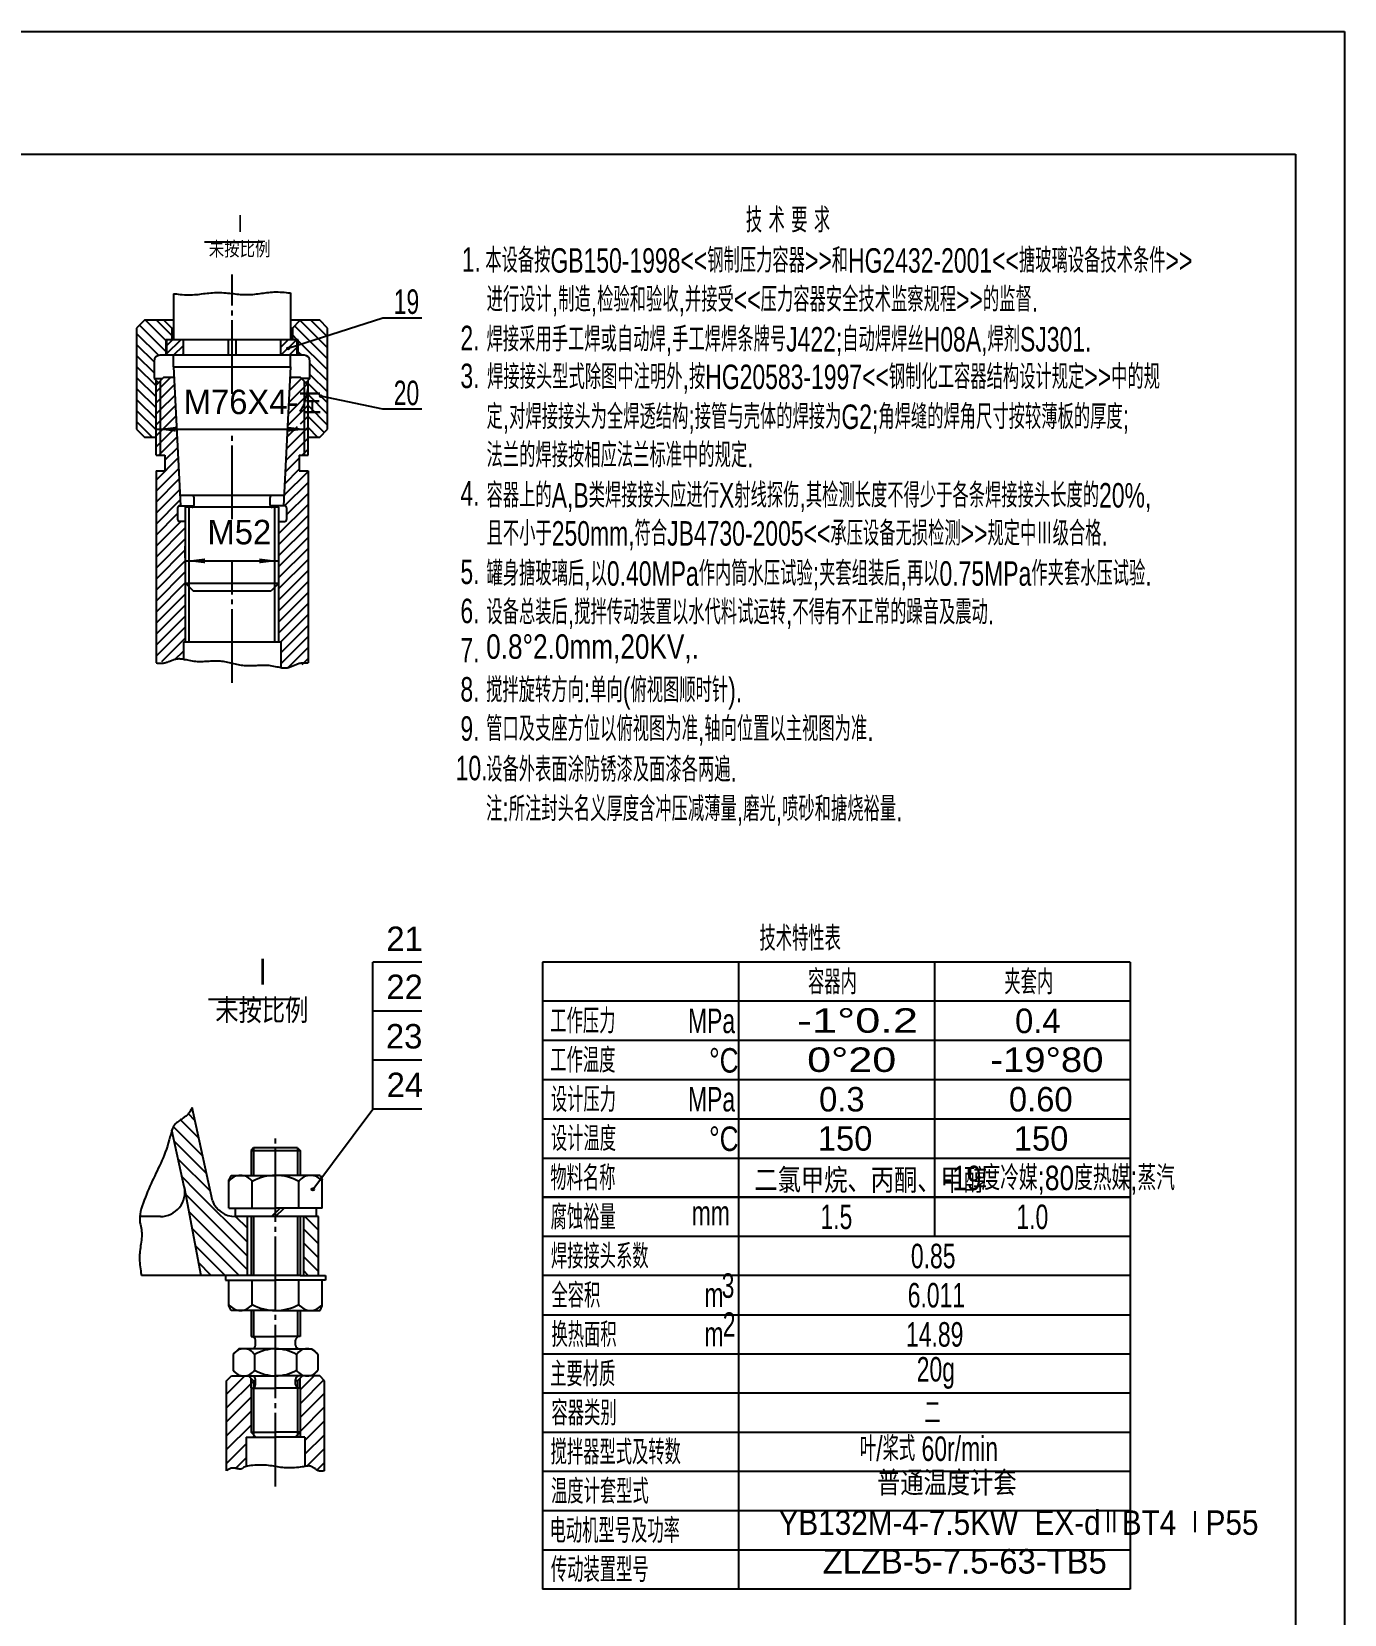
# Model space of a CAD drawing. Extents: x -917 to 561, y -220 to 621.
# Drawn here: x 293.3 to 561.2, y 297.8 to 620.8 of the extents above; entities that cross this region are included whole.
import ezdxf

# ---------------------------------------------------------------- set-up
doc = ezdxf.new("R2010")
doc.units = 0
doc.linetypes.add('DASHDOT', pattern=[18, 15, -1, 1, -1])
doc.layers.get('0').update_dxf_attribs({"linetype": 'CONTINUOUS'})
for name, color, linetype in [('1', 7, 'CONTINUOUS'), ('2', 94, 'DASHDOT'), ('70', 8, 'CONTINUOUS')]:
    doc.layers.add(name, color=color, linetype=linetype)
doc.styles.get("Standard").update_dxf_attribs({"font": 'isocp.shx', "width": 0.707, "bigfont": 'hztxt.shx'})
doc.styles.add('STYLE1', font='cadt_en.shx', dxfattribs={"width": 0.799282, "bigfont": 'cadt_hz.shx'})
doc.styles.add('STYLE16', font='cadt_en.shx', dxfattribs={"width": 1.380195, "bigfont": 'cadt_hz.shx'})
doc.styles.add('STYLE35', font='cadt_en.shx', dxfattribs={"width": 1.168867, "bigfont": 'cadt_hz.shx'})
doc.styles.add('STYLE36', font='cadt_en.shx', dxfattribs={"width": 1.315585, "bigfont": 'cadt_hz.shx'})
doc.dimstyles.get("Standard").update_dxf_attribs({"dimtxt": 3.5, "dimasz": 4, "dimexe": 2, "dimexo": 0, "dimgap": 1, "dimtad": 1, "dimtoh": 1, "dimdec": 4, "dimzin": 0, "dimtxsty": 'STANDARD', "dimcen": 0, "dimazin": 3, "dimtfac": 1, "dimtdec": 4, "dimtmove": 0, "dimatfit": 3, "dimtolj": 1, "dimtzin": 0})

# ---------------------------------------------------------------- blocks, each defined once
blk = doc.blocks.new('*U115')
at = {"style": 'STYLE1'}
for s, p in [('普通温度计套', (465.85, 322.01)), ('ZLZB-5-7.5-63-TB5', (454.78, 306.08))]:
    blk.add_text(s, height=5, dxfattribs=at).set_placement(p)
at = {"style": 'STYLE1', "width": 0.907235}
blk.add_text('YB132M-4-7.5KW  EX-dⅡBT4 ⅠP55', height=5, dxfattribs=at).set_placement((445.75, 313.99))
blk = doc.blocks.new('*U172')
for p, q in [((314.74, 559.25), (319.25, 554.74)), ((315.33, 560.92), (320.71, 555.54)), ((316.57, 561.93), (320.71, 557.79)), ((318.81, 561.93), (321.9, 558.84, 1)), ((314.74, 557), (318.32, 553.42)), ((314.74, 554.75), (318.32, 551.18)), ((314.74, 552.5), (318.72, 548.53)), ((314.74, 550.26), (318.72, 546.28)), ((314.74, 548.01), (318.72, 544.03)), ((314.74, 545.76), (318.72, 541.78)), ((314.74, 543.51), (318.72, 539.53)), ((314.74, 541.26), (317.93, 538.08))]:
    blk.add_line(p, q)
blk = doc.blocks.new('*U173')
for p, q in [((347.52, 557.95), (346.55, 558.93)), ((353.7, 554.02), (346.97, 560.76)), ((348.09, 561.88), (353.7, 556.27)), ((350.3, 561.93), (353.7, 558.52, 1)), ((353.7, 551.78), (347.74, 557.74)), ((347.74, 555.49), (348.46, 554.77)), ((350.12, 553.1), (353.7, 549.53)), ((350.12, 550.86), (353.7, 547.28)), ((349.73, 549), (353.7, 545.03)), ((349.73, 546.76), (353.7, 542.78)), ((349.73, 544.51), (353.7, 540.53)), ((349.73, 542.26), (353.01, 538.98)), ((349.73, 540.01), (351.66, 538.08))]:
    blk.add_line(p, q)
blk = doc.blocks.new('*U174')
for p, q in [((320.91, 556.79), (322.07, 557.95, 1)), ((320.91, 555.11), (323.75, 557.95)), ((322.26, 554.77), (324.28, 556.8)), ((323.95, 554.77), (324.28, 555.11))]:
    blk.add_line(p, q)
blk = doc.blocks.new('*U175')
for p, q in [((344.16, 556.44), (345.68, 557.95, 1)), ((344.18, 554.77), (347.36, 557.95)), ((345.87, 554.77), (347.54, 556.44))]:
    blk.add_line(p, q)
blk = doc.blocks.new('*U176')
for p, q in [((318.72, 547.3), (319.51, 548.09, 1)), ((318.72, 545.05), (319.51, 545.84)), ((318.72, 542.8), (319.51, 543.6)), ((318.72, 540.55), (319.51, 541.35)), ((318.72, 540.55), (318.72, 540.55)), ((318.72, 538.3), (319.51, 539.1)), ((318.72, 536.05), (319.51, 536.85)), ((319.29, 534.37), (319.51, 534.6))]:
    blk.add_line(p, q)
blk = doc.blocks.new('*U177')
for p, q in [((319.51, 548.09), (321.7, 550.27, 1)), ((319.51, 545.84), (322.48, 548.81)), ((319.51, 543.6), (322.58, 546.66)), ((319.51, 541.35), (322.69, 544.52)), ((319.51, 539.1), (322.8, 542.38)), ((319.51, 536.85), (322.9, 540.24)), ((319.51, 534.6), (323.01, 538.1)), ((318.72, 529.31), (323.23, 533.81)), ((320.51, 533.35), (323.12, 535.96)), ((318.72, 527.06), (323.33, 531.67)), ((318.72, 524.81), (323.44, 529.53)), ((318.72, 522.56), (323.55, 527.39)), ((318.72, 520.31), (323.65, 525.25)), ((318.72, 518.07), (323.09, 522.44)), ((318.72, 515.82), (323.76, 520.86)), ((318.72, 513.57), (324.68, 519.53)), ((318.72, 511.32), (324.68, 517.28)), ((318.72, 509.07), (324.68, 515.03)), ((318.72, 506.82), (324.68, 512.78)), ((318.72, 504.57), (324.68, 510.54)), ((318.72, 502.32), (324.68, 508.29)), ((318.72, 500.08), (324.68, 506.04)), ((318.72, 497.83), (324.68, 503.79)), ((318.72, 495.58), (324.68, 501.54)), ((318.72, 493.33), (324.68, 499.29)), ((319.89, 492.25), (324.68, 497.04)), ((322.56, 492.67), (324.28, 494.4))]:
    blk.add_line(p, q)
blk = doc.blocks.new('*U178')
for p, q in [((345.9, 547.5), (348.41, 550)), ((346.02, 549.87), (346.43, 550.27, 1)), ((345.67, 542.76), (349.73, 546.82)), ((345.79, 545.13), (349.53, 548.88)), ((345.55, 540.4), (349.73, 544.57)), ((345.31, 535.66), (349.73, 540.08)), ((345.43, 538.03), (347.6, 540.2)), ((348.21, 540.81), (349.73, 542.33)), ((345.19, 533.3), (349.73, 537.83)), ((345.08, 530.93), (347.94, 533.79)), ((348.52, 534.37), (349.73, 535.58)), ((344.84, 526.2), (349.73, 531.08)), ((344.96, 528.56), (347.94, 531.54)), ((344.93, 524.04), (349.73, 528.83)), ((343.76, 518.37), (349.73, 524.34)), ((345.35, 522.21), (349.73, 526.58)), ((343.76, 516.12), (349.73, 522.09)), ((343.76, 520.62), (344, 520.86)), ((343.76, 513.88), (349.73, 519.84)), ((343.76, 511.63), (349.73, 517.59)), ((343.76, 509.38), (349.73, 515.34)), ((343.76, 507.13), (349.73, 513.09)), ((343.76, 504.88), (349.73, 510.84)), ((343.76, 502.63), (349.73, 508.59)), ((343.76, 500.38), (349.73, 506.35)), ((343.76, 498.13), (349.73, 504.1)), ((344.09, 496.21), (349.73, 501.85)), ((344.16, 494.03), (349.73, 499.6)), ((344.16, 491.79), (349.73, 497.35)), ((345.78, 491.16), (349.73, 495.1)), ((348.55, 491.68), (349.73, 492.85))]:
    blk.add_line(p, q)
blk = doc.blocks.new('*U179')
for p, q in [((322.3, 567.34), (322.57, 567.31, 1)), ((322.57, 567.31), (322.89, 567.28)), ((322.89, 567.28), (323.25, 567.24)), ((323.25, 567.24), (323.64, 567.2)), ((323.64, 567.2), (324.05, 567.17)), ((324.05, 567.17), (324.48, 567.14)), ((324.48, 567.14), (324.91, 567.12)), ((324.91, 567.12), (325.33, 567.11)), ((325.33, 567.11), (325.74, 567.11)), ((325.74, 567.11), (326.14, 567.12)), ((326.14, 567.12), (326.52, 567.15)), ((326.52, 567.15), (326.9, 567.18)), ((326.9, 567.18), (327.27, 567.21)), ((327.27, 567.21), (327.63, 567.26)), ((327.63, 567.26), (328, 567.3)), ((328, 567.3), (328.36, 567.35)), ((328.36, 567.35), (328.74, 567.39)), ((328.74, 567.39), (329.11, 567.44)), ((329.11, 567.44), (329.49, 567.48)), ((329.49, 567.48), (329.87, 567.52)), ((329.87, 567.52), (330.25, 567.55)), ((330.25, 567.55), (330.63, 567.57)), ((330.63, 567.57), (331.01, 567.58)), ((331.01, 567.58), (331.4, 567.59)), ((331.4, 567.59), (331.78, 567.58)), ((331.78, 567.58), (332.16, 567.57)), ((332.16, 567.57), (332.55, 567.54)), ((332.55, 567.54), (332.93, 567.51)), ((332.93, 567.51), (333.31, 567.48)), ((333.31, 567.48), (333.68, 567.44)), ((333.68, 567.44), (334.06, 567.4)), ((334.06, 567.4), (334.43, 567.35)), ((334.43, 567.35), (334.8, 567.31)), ((334.8, 567.31), (335.17, 567.27)), ((335.17, 567.27), (335.54, 567.24)), ((335.54, 567.24), (335.9, 567.2)), ((335.9, 567.2), (336.27, 567.18)), ((336.27, 567.18), (336.63, 567.16)), ((336.63, 567.16), (337, 567.15)), ((337, 567.15), (337.36, 567.15)), ((337.36, 567.15), (337.73, 567.16)), ((337.73, 567.16), (338.1, 567.18)), ((338.1, 567.18), (338.47, 567.2)), ((338.47, 567.2), (338.84, 567.24)), ((338.84, 567.24), (339.2, 567.28)), ((339.2, 567.28), (339.57, 567.32)), ((339.57, 567.32), (339.93, 567.37)), ((339.93, 567.37), (340.29, 567.42)), ((340.29, 567.42), (340.64, 567.47)), ((340.64, 567.47), (341, 567.52)), ((341, 567.52), (341.35, 567.56)), ((341.35, 567.56), (341.71, 567.61)), ((341.71, 567.61), (342.07, 567.64)), ((342.07, 567.64), (342.44, 567.67)), ((342.44, 567.67), (342.82, 567.69)), ((342.82, 567.69), (343.22, 567.69)), ((343.22, 567.69), (343.62, 567.69)), ((343.62, 567.69), (344.04, 567.67)), ((344.04, 567.67), (344.45, 567.65)), ((344.45, 567.65), (344.85, 567.62)), ((344.85, 567.62), (345.23, 567.58)), ((345.23, 567.58), (345.58, 567.55)), ((345.58, 567.55), (345.89, 567.52)), ((345.89, 567.52), (346.15, 567.49))]:
    blk.add_line(p, q)
blk = doc.blocks.new('*U180')
for p, q in [((318.72, 491.97), (318.85, 491.96, 1)), ((318.85, 491.96), (319, 491.94)), ((319, 491.94), (319.17, 491.93)), ((319.17, 491.93), (319.36, 491.91)), ((319.36, 491.91), (319.55, 491.91)), ((319.55, 491.91), (319.75, 491.91)), ((319.75, 491.91), (319.95, 491.91)), ((319.95, 491.91), (320.14, 491.93)), ((320.14, 491.93), (320.33, 491.96)), ((320.33, 491.96), (320.51, 492)), ((320.51, 492), (320.68, 492.05)), ((320.68, 492.05), (320.85, 492.1)), ((320.85, 492.1), (321.01, 492.16)), ((321.01, 492.16), (321.17, 492.23)), ((321.17, 492.23), (321.34, 492.29)), ((321.34, 492.29), (321.5, 492.36)), ((321.5, 492.36), (321.67, 492.43)), ((321.67, 492.43), (321.84, 492.49)), ((321.84, 492.49), (322.02, 492.56)), ((322.02, 492.56), (322.19, 492.61)), ((322.19, 492.61), (322.36, 492.67)), ((322.36, 492.67), (322.53, 492.72)), ((322.53, 492.72), (322.7, 492.76)), ((322.7, 492.76), (322.86, 492.79)), ((322.86, 492.79), (323.02, 492.82)), ((323.02, 492.82), (323.17, 492.84)), ((323.17, 492.84), (323.33, 492.85)), ((323.33, 492.85), (323.49, 492.85)), ((323.49, 492.85), (323.66, 492.84)), ((323.66, 492.84), (323.85, 492.82)), ((323.85, 492.82), (324.05, 492.79)), ((324.05, 492.79), (324.28, 492.75)), ((324.28, 492.75), (324.54, 492.7)), ((324.54, 492.7), (324.82, 492.65)), ((324.82, 492.65), (325.12, 492.58)), ((325.12, 492.58), (325.43, 492.52)), ((325.43, 492.52), (325.76, 492.46)), ((325.76, 492.46), (326.09, 492.4)), ((326.09, 492.4), (326.42, 492.35)), ((326.42, 492.35), (326.75, 492.31)), ((326.75, 492.31), (327.07, 492.28)), ((327.07, 492.28), (327.39, 492.27)), ((327.39, 492.27), (327.71, 492.27)), ((327.71, 492.27), (328.02, 492.27)), ((328.02, 492.27), (328.33, 492.28)), ((328.33, 492.28), (328.64, 492.3)), ((328.64, 492.3), (328.95, 492.32)), ((328.95, 492.32), (329.25, 492.34)), ((329.25, 492.34), (329.56, 492.36)), ((329.56, 492.36), (329.88, 492.38)), ((329.88, 492.38), (330.19, 492.39)), ((330.19, 492.39), (330.5, 492.4)), ((330.5, 492.4), (330.82, 492.41)), ((330.82, 492.41), (331.13, 492.4)), ((331.13, 492.4), (331.45, 492.39)), ((331.45, 492.39), (331.76, 492.37)), ((331.76, 492.37), (332.07, 492.34)), ((332.07, 492.34), (332.38, 492.3)), ((332.38, 492.3), (332.69, 492.25)), ((332.69, 492.25), (333, 492.2)), ((333, 492.2), (333.3, 492.13)), ((333.3, 492.13), (333.61, 492.07)), ((333.61, 492.07), (333.92, 492)), ((333.92, 492), (334.22, 491.93)), ((334.22, 491.93), (334.53, 491.86)), ((334.53, 491.86), (334.84, 491.79)), ((334.84, 491.79), (335.14, 491.72)), ((335.14, 491.72), (335.45, 491.66)), ((335.45, 491.66), (335.76, 491.6)), ((335.76, 491.6), (336.07, 491.54)), ((336.07, 491.54), (336.37, 491.5)), ((336.37, 491.5), (336.69, 491.47)), ((336.69, 491.47), (337, 491.44)), ((337, 491.44), (337.31, 491.43)), ((337.31, 491.43), (337.63, 491.42)), ((337.63, 491.42), (337.94, 491.43)), ((337.94, 491.43), (338.25, 491.43)), ((338.25, 491.43), (338.57, 491.45)), ((338.57, 491.45), (338.88, 491.46)), ((338.88, 491.46), (339.19, 491.48)), ((339.19, 491.48), (339.5, 491.5)), ((339.5, 491.5), (339.81, 491.52)), ((339.81, 491.52), (340.12, 491.53)), ((340.12, 491.53), (340.43, 491.54)), ((340.43, 491.54), (340.74, 491.54)), ((340.74, 491.54), (341.05, 491.54)), ((341.05, 491.54), (341.37, 491.52)), ((341.37, 491.52), (341.7, 491.49)), ((341.7, 491.49), (342.03, 491.45)), ((342.03, 491.45), (342.36, 491.4)), ((342.36, 491.4), (342.69, 491.33)), ((342.69, 491.33), (343.01, 491.27)), ((343.01, 491.27), (343.33, 491.2)), ((343.33, 491.2), (343.62, 491.14)), ((343.62, 491.14), (343.9, 491.08)), ((343.9, 491.08), (344.16, 491.03)), ((345.59, 491.03), (345.75, 491.07)), ((345.75, 491.07), (345.92, 491.12)), ((345.92, 491.12), (346.09, 491.17)), ((346.09, 491.17), (346.26, 491.23)), ((346.26, 491.23), (346.43, 491.29)), ((346.43, 491.29), (346.6, 491.36)), ((346.6, 491.36), (346.78, 491.43)), ((346.78, 491.43), (346.94, 491.5)), ((346.94, 491.5), (347.11, 491.57)), ((347.11, 491.57), (347.27, 491.64)), ((347.27, 491.64), (347.43, 491.71)), ((347.43, 491.71), (347.6, 491.78)), ((347.6, 491.78), (347.76, 491.84)), ((347.76, 491.84), (347.93, 491.89)), ((347.93, 491.89), (348.11, 491.94)), ((348.11, 491.94), (348.3, 491.97)), ((348.3, 491.97), (348.49, 491.99)), ((348.49, 491.99), (348.69, 492.01)), ((348.69, 492.01), (348.89, 492.01)), ((348.89, 492.01), (349.09, 492.01)), ((349.09, 492.01), (349.27, 492)), ((349.27, 492), (349.44, 491.99)), ((349.44, 491.99), (349.6, 491.98)), ((349.6, 491.98), (349.73, 491.97)), ((344.16, 491.03), (344.39, 490.99)), ((344.39, 490.99), (344.6, 490.97)), ((344.6, 490.97), (344.79, 490.95)), ((344.79, 490.95), (344.96, 490.95)), ((344.96, 490.95), (345.12, 490.96)), ((345.12, 490.96), (345.28, 490.97)), ((345.28, 490.97), (345.44, 491)), ((345.44, 491), (345.59, 491.03))]:
    blk.add_line(p, q)
blk = doc.blocks.new('*D181')
for p, q in [((324.68, 513.39), (324.68, 515.8)), ((343.76, 513.39), (343.76, 515.8)), ((324.68, 512.8), (343.76, 512.8))]:
    blk.add_line(p, q)
for points in [[(324.68, 512.8), (328.68, 513.3), (328.68, 512.3)], [(343.76, 512.8), (339.76, 512.3), (339.76, 513.3)]]:
    blk.add_solid(points)
at = {"style": 'STYLE1'}
blk.add_text('M52', height=5, dxfattribs=at).set_placement((329.2, 516.18))
blk = doc.blocks.new('*D182')
for p, q in [((318.72, 539.59), (318.72, 542.17)), ((318.72, 539.67), (349.73, 539.67)), ((349.73, 539.59), (349.73, 542.17))]:
    blk.add_line(p, q)
for points in [[(318.72, 539.67), (322.72, 540.17), (322.72, 539.17)], [(349.73, 539.67), (345.73, 539.17), (345.73, 540.17)]]:
    blk.add_solid(points)
at = {"style": 'STYLE1'}
blk.add_text('M76X4-左', height=5, dxfattribs=at).set_placement((324.35, 542.76))
blk = doc.blocks.new('*U189')
at = {"layer": '1'}
for p, q in [((337.35, 370.9), (324.76, 383.49)), ((337.35, 373.73), (326.99, 384.09)), ((337.35, 368.07), (325.41, 380.01)), ((337.35, 376.56), (334.95, 378.96)), ((351.85, 376.2), (349.09, 378.96)), ((335.64, 366.96), (326.06, 376.53)), ((351.85, 373.37), (348.85, 376.37)), ((332.81, 366.96), (326.71, 373.06)), ((351.85, 370.54), (348.85, 373.54)), ((329.98, 366.96), (327.36, 369.58, 1)), ((351.85, 367.72), (348.85, 370.72)), ((349.78, 366.96), (348.85, 367.89))]:
    blk.add_line(p, q, dxfattribs=at)
blk = doc.blocks.new('*U190')
at = {"layer": '1'}
for p, q in [((336.82, 346.43), (333.1, 342.71)), ((338.6, 345.39), (333.1, 339.89)), ((333.1, 337.06), (338.1, 342.06)), ((333.1, 334.23), (338.1, 339.23)), ((333.1, 331.4), (338.1, 336.4)), ((338.48, 333.96), (338.79, 334.26)), ((333.1, 328.57), (337.1, 332.57)), ((334.91, 327.55), (337.1, 329.74, 1))]:
    blk.add_line(p, q, dxfattribs=at)
blk = doc.blocks.new('*U191')
at = {"layer": '1'}
for p, q in [((350.98, 346.46), (348.1, 343.57)), ((352.96, 345.6), (348.1, 340.74)), ((353.1, 342.92), (348.1, 337.92)), ((353.1, 340.09), (348.1, 335.09)), ((349.1, 333.26), (353.1, 337.26)), ((349.1, 330.43), (353.1, 334.43)), ((349.5, 328.01), (353.1, 331.6)), ((353.1, 328.77), (351.53, 327.21, 1))]:
    blk.add_line(p, q, dxfattribs=at)
blk = doc.blocks.new('*U192')
at = {"layer": '1'}
for p, q in [((327.43, 394.96), (323.76, 398.64)), ((326.65, 398.57), (325.3, 399.92)), ((328.22, 391.35), (322.43, 397.14)), ((329, 387.73), (322.47, 394.27)), ((329.79, 384.12), (323.25, 390.66)), ((326.99, 384.09), (324.04, 387.04, 1))]:
    blk.add_line(p, q, dxfattribs=at)
blk = doc.blocks.new('*U193')
for p, q in [((333.18, 327.14), (333.1, 327.08)), ((333.28, 327.21), (333.18, 327.14)), ((333.39, 327.28), (333.28, 327.21)), ((333.51, 327.35), (333.39, 327.28)), ((333.63, 327.42), (333.51, 327.35)), ((333.77, 327.49), (333.63, 327.42)), ((333.9, 327.55), (333.77, 327.49)), ((334.04, 327.59), (333.9, 327.55)), ((334.17, 327.62), (334.04, 327.59)), ((334.3, 327.63), (334.17, 327.62)), ((334.43, 327.63), (334.3, 327.63)), ((334.56, 327.62), (334.43, 327.63)), ((334.69, 327.6), (334.56, 327.62)), ((334.82, 327.57), (334.69, 327.6)), ((334.96, 327.54), (334.82, 327.57)), ((335.1, 327.51), (334.96, 327.54)), ((335.25, 327.48), (335.1, 327.51)), ((335.39, 327.45), (335.25, 327.48)), ((335.54, 327.43), (335.39, 327.45)), ((335.68, 327.41), (335.54, 327.43)), ((335.82, 327.4), (335.68, 327.41)), ((335.95, 327.4), (335.82, 327.4)), ((336.06, 327.41), (335.95, 327.4)), ((336.16, 327.43), (336.06, 327.41)), ((336.25, 327.47), (336.16, 327.43)), ((336.32, 327.52), (336.25, 327.47)), ((336.39, 327.58), (336.32, 327.52)), ((336.48, 327.65), (336.39, 327.58)), ((336.58, 327.72), (336.48, 327.65)), ((336.71, 327.79), (336.58, 327.72)), ((336.88, 327.87), (336.71, 327.79)), ((337.1, 327.94), (336.88, 327.87)), ((337.37, 328), (337.1, 327.94)), ((337.69, 328.06), (337.37, 328)), ((338.04, 328.12), (337.69, 328.06)), ((338.43, 328.16), (338.04, 328.12)), ((338.84, 328.19), (338.43, 328.16)), ((339.26, 328.22), (338.84, 328.19)), ((339.68, 328.23), (339.26, 328.22)), ((340.1, 328.24), (339.68, 328.23)), ((340.51, 328.23), (340.1, 328.24)), ((340.9, 328.21), (340.51, 328.23)), ((341.28, 328.18), (340.9, 328.21)), ((341.66, 328.14), (341.28, 328.18)), ((342.02, 328.1), (341.66, 328.14)), ((342.38, 328.05), (342.02, 328.1)), ((342.74, 327.99), (342.38, 328.05)), ((343.1, 327.94), (342.74, 327.99)), ((343.46, 327.88), (343.1, 327.94)), ((343.82, 327.83), (343.46, 327.88)), ((344.18, 327.77), (343.82, 327.83)), ((344.55, 327.73), (344.18, 327.77)), ((344.92, 327.69), (344.55, 327.73)), ((345.3, 327.66), (344.92, 327.69)), ((345.7, 327.64), (345.3, 327.66)), ((346.1, 327.64), (345.7, 327.64)), ((346.51, 327.65), (346.1, 327.64)), ((346.93, 327.67), (346.51, 327.65)), ((347.35, 327.71), (346.93, 327.67)), ((347.75, 327.75), (347.35, 327.71)), ((348.14, 327.8), (347.75, 327.75)), ((348.5, 327.84), (348.14, 327.8)), ((348.82, 327.89), (348.5, 327.84)), ((349.1, 327.94), (348.82, 327.89)), ((349.33, 327.98), (349.1, 327.94)), ((349.52, 328.01), (349.33, 327.98)), ((349.67, 328.03), (349.52, 328.01)), ((349.79, 328.05), (349.67, 328.03)), ((349.9, 328.06), (349.79, 328.05)), ((349.99, 328.05), (349.9, 328.06)), ((350.07, 328.04), (349.99, 328.05)), ((350.16, 328.02), (350.07, 328.04)), ((350.26, 327.98), (350.16, 328.02)), ((350.37, 327.93), (350.26, 327.98)), ((350.49, 327.88), (350.37, 327.93)), ((350.61, 327.81), (350.49, 327.88)), ((350.73, 327.74), (350.61, 327.81)), ((350.86, 327.67), (350.73, 327.74)), ((350.98, 327.59), (350.86, 327.67)), ((351.1, 327.51), (350.98, 327.59)), ((351.22, 327.43), (351.1, 327.51)), ((351.33, 327.35), (351.22, 327.43)), ((351.44, 327.27), (351.33, 327.35)), ((351.55, 327.2), (351.44, 327.27)), ((351.66, 327.13), (351.55, 327.2)), ((351.78, 327.08), (351.66, 327.13)), ((351.91, 327.03), (351.78, 327.08)), ((352.04, 327), (351.91, 327.03)), ((352.18, 326.98), (352.04, 327)), ((352.32, 326.98), (352.18, 326.98)), ((352.47, 326.99), (352.32, 326.98)), ((352.62, 327), (352.47, 326.99)), ((352.76, 327.02), (352.62, 327)), ((352.89, 327.04), (352.76, 327.02)), ((353, 327.06), (352.89, 327.04)), ((353.1, 327.08), (353, 327.06, 1))]:
    blk.add_line(p, q)
blk = doc.blocks.new('*U194')
for p, q in [((325.85, 400.78), (325.75, 400.6)), ((325.94, 400.95), (325.85, 400.78)), ((326.01, 401.11), (325.94, 400.95)), ((326.07, 401.24), (326.01, 401.11, 1)), ((322.27, 397.42), (322.17, 397.21)), ((322.36, 397.57), (322.27, 397.42)), ((322.45, 397.69), (322.36, 397.57)), ((322.55, 397.79), (322.45, 397.69)), ((322.65, 397.88), (322.55, 397.79)), ((322.76, 397.97), (322.65, 397.88)), ((322.89, 398.07), (322.76, 397.97)), ((323.03, 398.18), (322.89, 398.07)), ((323.18, 398.3), (323.03, 398.18)), ((323.34, 398.42), (323.18, 398.3)), ((323.5, 398.55), (323.34, 398.42)), ((323.67, 398.68), (323.5, 398.55)), ((323.84, 398.8), (323.67, 398.68)), ((324.02, 398.92), (323.84, 398.8)), ((324.19, 399.04), (324.02, 398.92)), ((324.35, 399.15), (324.19, 399.04)), ((324.52, 399.25), (324.35, 399.15)), ((324.68, 399.36), (324.52, 399.25)), ((324.83, 399.47), (324.68, 399.36)), ((324.98, 399.6), (324.83, 399.47)), ((325.13, 399.73), (324.98, 399.6)), ((325.27, 399.88), (325.13, 399.73)), ((325.4, 400.05), (325.27, 399.88)), ((325.53, 400.23), (325.4, 400.05)), ((325.64, 400.41), (325.53, 400.23)), ((325.75, 400.6), (325.64, 400.41)), ((321.38, 394.59), (321.2, 393.97)), ((321.54, 395.17), (321.38, 394.59)), ((321.69, 395.71), (321.54, 395.17)), ((321.83, 396.2), (321.69, 395.71)), ((321.96, 396.61), (321.83, 396.2)), ((322.07, 396.95), (321.96, 396.61)), ((322.17, 397.21), (322.07, 396.95)), ((320.15, 390.94), (319.91, 390.39)), ((320.38, 391.51), (320.15, 390.94)), ((320.6, 392.1), (320.38, 391.51)), ((320.81, 392.71), (320.6, 392.1)), ((321.01, 393.34), (320.81, 392.71)), ((321.2, 393.97), (321.01, 393.34)), ((318.67, 387.79), (318.43, 387.28)), ((318.92, 388.3), (318.67, 387.79)), ((319.17, 388.81), (318.92, 388.3)), ((319.42, 389.33), (319.17, 388.81)), ((319.67, 389.85), (319.42, 389.33)), ((319.91, 390.39), (319.67, 389.85)), ((317.22, 384.62), (316.99, 384.06)), ((317.46, 385.17), (317.22, 384.62)), ((317.7, 385.71), (317.46, 385.17)), ((317.94, 386.24), (317.7, 385.71)), ((318.18, 386.76), (317.94, 386.24)), ((318.43, 387.28), (318.18, 386.76)), ((316.07, 381.71), (315.88, 381.12)), ((316.29, 382.3), (316.07, 381.71)), ((316.52, 382.9), (316.29, 382.3)), ((316.75, 383.49), (316.52, 382.9)), ((316.99, 384.06), (316.75, 383.49)), ((315.39, 378.97), (315.37, 378.52)), ((315.37, 378.52), (315.39, 378.11)), ((315.45, 379.46), (315.39, 378.97)), ((315.39, 378.11), (315.43, 377.72)), ((315.56, 379.99), (315.45, 379.46)), ((315.7, 380.54), (315.56, 379.99)), ((315.88, 381.12), (315.7, 380.54)), ((315.43, 377.72), (315.5, 377.35)), ((315.5, 377.35), (315.57, 377)), ((315.57, 377), (315.65, 376.66)), ((315.65, 376.66), (315.72, 376.32)), ((315.72, 376.32), (315.77, 375.98)), ((315.79, 374.87), (315.76, 374.49)), ((315.77, 375.98), (315.8, 375.62)), ((315.81, 375.25), (315.79, 374.87)), ((315.8, 375.62), (315.81, 375.25)), ((315.41, 371.86), (315.38, 371.49)), ((315.46, 372.23), (315.41, 371.86)), ((315.51, 372.59), (315.46, 372.23)), ((315.56, 372.96), (315.51, 372.59)), ((315.62, 373.34), (315.56, 372.96)), ((315.67, 373.72), (315.62, 373.34)), ((315.72, 374.11), (315.67, 373.72)), ((315.76, 374.49), (315.72, 374.11)), ((315.34, 370.74), (315.33, 370.35)), ((315.33, 370.35), (315.35, 369.95)), ((315.35, 371.12), (315.34, 370.74)), ((315.38, 371.49), (315.35, 371.12)), ((315.35, 369.95), (315.37, 369.53)), ((315.37, 369.53), (315.41, 369.11)), ((315.41, 369.11), (315.46, 368.69)), ((315.46, 368.69), (315.52, 368.28)), ((315.52, 368.28), (315.57, 367.89)), ((315.57, 367.89), (315.63, 367.54)), ((315.63, 367.54), (315.68, 367.22)), ((315.68, 367.22), (315.73, 366.96))]:
    blk.add_line(p, q)

msp = doc.modelspace()

# ---------------------------------------------------------------- linework, layer by layer
for p, q in [((-32.77011, 620.83141), (561.22989, 620.83141)), ((561.22989, 620.83141), (561.22989, -220.16859)), ((-22.77011, 595.83141), (551.22989, 595.83141)), ((551.22989, 595.83141), (551.22989, -210.16859)), ((364.97619, 562.36468), (345.63637, 556.12655)), ((372.92654, 562.36468), (364.97619, 562.36468)), ((320.90609, 554.77222), (320.90609, 557.95236)), ((322.2974, 552.38712), (322.2974, 554.77222)), ((346.14845, 552.38712), (346.14845, 554.77222)), ((347.3264, 554.77222), (347.53976, 554.98557)), ((350.12362, 550.00201), (350.12362, 553.57967, 6.28319)), ((318.32223, 550.00201), (319.17961, 549.14462)), ((319.51478, 549.47979), (319.51478, 534.37413)), ((322.2974, 552.38712), (346.14845, 552.38712)), ((346.04292, 550.27483), (348.13603, 550.27483)), ((349.7261, 548.68476), (348.13603, 550.27483)), ((350.12362, 550.00201), (348.40885, 550.00201)), ((348.93107, 549.47979), (348.93107, 534.37413)), ((350.12362, 550.00201), (349.26624, 549.14462, 6.28319)), ((364.97619, 543.73804), (352.32221, 546.44361)), ((372.92654, 543.73804), (364.97619, 543.73804)), ((347.93728, 534.37413), (349.7261, 534.37413)), ((348.85312, 534.37413), (348.93107, 534.45208)), ((325.47754, 496.21245), (325.47754, 523.76586)), ((342.96831, 496.21245), (342.96831, 523.76586)), ((362.94003, 400.86087), (362.94003, 430.86087)), ((517.55124, 430.91097), (397.55124, 430.91097, 1)), ((397.55124, 430.91097), (397.55124, 302.91097, 1)), ((437.55124, 430.91097), (437.55124, 302.91097)), ((477.55124, 430.91097), (477.55124, 374.91097)), ((517.55124, 430.91097), (517.55124, 302.91097)), ((517.55124, 422.91097), (397.55124, 422.91097)), ((517.55124, 414.91097), (397.55124, 414.91097)), ((397.55124, 406.91097), (517.55124, 406.91097, 1)), ((350.72746, 384.48516), (362.94003, 400.86087)), ((397.55124, 398.91097), (517.55124, 398.91097, 1)), ((338.59969, 392.95716), (338.59969, 387.37283)), ((347.59969, 392.95716), (347.59969, 387.37283)), ((397.55124, 390.91097), (517.55124, 390.91097)), ((517.55124, 382.91097), (397.55124, 382.91097, 1)), ((397.55124, 382.91097), (517.55124, 382.91097)), ((338.59969, 378.95616), (338.59969, 366.95616)), ((347.59969, 378.95616), (347.59969, 366.95616, 6.28319)), ((517.55124, 374.91097), (397.55124, 374.91097, 1)), ((517.55124, 366.91097), (397.55124, 366.91097)), ((338.59969, 359.78949), (338.59969, 354.45616)), ((347.59969, 359.78949), (347.59969, 354.45616)), ((397.55124, 358.91097), (517.55124, 358.91097, 1)), ((397.55124, 350.91097), (517.55124, 350.91097, 1)), ((338.09969, 343.97131), (338.09969, 345.95616)), ((348.09969, 343.97131), (348.09969, 345.95616)), ((338.59969, 343.95616), (338.59969, 334.45616)), ((347.59969, 343.95616), (347.59969, 334.45616)), ((517.55124, 342.91097), (397.55124, 342.91097)), ((348.09969, 334.95616), (348.09969, 333.95616)), ((517.55124, 334.91097), (397.55124, 334.91097)), ((517.55124, 326.91097), (397.55124, 326.91097)), ((517.55124, 318.91097), (397.55124, 318.91097)), ((397.55124, 310.91097), (517.55124, 310.91097, 1)), ((517.55124, 302.91097), (397.55124, 302.91097, 1))]:
    msp.add_line(p, q)
for centre, radius in [((345.63637, 556.12655), 0.19876), ((352.32221, 546.44361), 0.19876), ((350.70001, 384.5069), 0.25)]:
    msp.add_circle(centre, radius)
msp.add_arc((348.93107, 553.57967), 1.19255, 0, 90)
at = {"layer": '1'}
for p, q in [((372.94003, 430.86087), (362.94003, 430.86087)), ((329.43656, 423.32647), (347.41114, 423.32647, 1)), ((372.94003, 420.86087), (362.94003, 420.86087)), ((372.94003, 410.86087), (362.94003, 410.86087)), ((330.20371, 382.20158), (326.07223, 401.23566)), ((372.94003, 400.86087), (362.94003, 400.86087)), ((324.47309, 385.03122), (321.95903, 396.61367, 6.28319)), ((338.59969, 392.95716), (338.09969, 392.45716, 6.28319)), ((338.09969, 392.45716), (348.09969, 392.45716)), ((338.09969, 392.45716), (338.09969, 387.37283)), ((347.59969, 392.95716), (338.59969, 392.95716)), ((347.59969, 392.95716), (348.09969, 392.45716)), ((348.09969, 392.45716), (348.09969, 387.37283)), ((324.47309, 385.03122), (327.84937, 366.95616)), ((334.01063, 387.37283), (333.57313, 386.43533)), ((333.57313, 380.70616), (333.57313, 386.43533)), ((334.01063, 387.37283), (343.09969, 387.37283, 6.28319)), ((338.33641, 380.70616), (338.33641, 386.12283)), ((352.18875, 387.37283), (343.09969, 387.37283)), ((347.86297, 380.70616), (347.86297, 386.12283)), ((352.18875, 387.37283), (352.62625, 386.43533, 6.28319)), ((352.62625, 380.70616), (352.62625, 386.43533)), ((319.58687, 378.97063), (315.38816, 378.97063, 6.28319)), ((333.57313, 380.70616), (343.09969, 380.70616)), ((334.82313, 380.70616), (334.82313, 378.95616)), ((334.82313, 378.95655), (334.82313, 378.95616, 6.28319)), ((351.84969, 378.95616), (334.88575, 378.95616, 6.28319)), ((337.34969, 366.95616), (337.34969, 378.95616)), ((338.09969, 378.95616), (338.09969, 366.95616)), ((344.04634, 380.70616), (342.29634, 378.95616, 6.28319)), ((343.09969, 378.95616), (344.84969, 380.70616)), ((352.62625, 380.70616), (343.09969, 380.70616)), ((348.09969, 378.95616), (348.09969, 366.95616)), ((348.84969, 366.95616), (348.84969, 378.95616)), ((351.37625, 380.70616), (351.37625, 378.95616)), ((351.84969, 366.95616), (351.84969, 378.95616)), ((348.09969, 366.95616), (315.73058, 366.95616)), ((332.91291, 366.95616), (332.91291, 365.95616)), ((332.91291, 365.95616), (343.09969, 365.95616)), ((333.57313, 360.72699), (333.57313, 365.95616)), ((338.33641, 361.03949), (338.33641, 365.95616, 6.28319)), ((353.28646, 365.95616), (343.09969, 365.95616)), ((347.86297, 361.03949), (347.86297, 365.95616)), ((348.09969, 366.95616), (353.28646, 366.95616, 6.28319)), ((352.62625, 360.72699), (352.62625, 365.95616)), ((353.28646, 366.95616), (353.28646, 365.95616)), ((334.01063, 359.78949), (333.57313, 360.72699)), ((343.09969, 359.78949), (334.01063, 359.78949)), ((338.09969, 359.78949), (338.09969, 354.45616)), ((343.09969, 359.78949), (352.18875, 359.78949)), ((348.09969, 359.78949), (348.09969, 354.45616)), ((352.18875, 359.78949), (352.62625, 360.72699)), ((338.09969, 354.45616), (343.09969, 354.45616)), ((338.99969, 352.70616), (338.99969, 353.70616, 6.28319)), ((348.09969, 354.45616), (343.09969, 354.45616)), ((347.19969, 352.70616), (347.19969, 353.70616, 6.28319)), ((335.60857, 351.95616), (334.44969, 350.79728, 6.28319)), ((334.44969, 350.79728), (334.44969, 347.61504)), ((343.09969, 351.95616), (335.60857, 351.95616)), ((338.81774, 350.76939), (338.81774, 347.61504, 6.28319)), ((343.09969, 351.95616), (350.59081, 351.95616)), ((347.38164, 350.76939), (347.38164, 347.61504, 6.28319)), ((350.59081, 351.95616), (351.74969, 350.79728)), ((351.74969, 350.79728), (351.74969, 347.61504)), ((333.09969, 345.45616), (334.09969, 346.45616)), ((334.09969, 346.45616), (343.09969, 346.45616, 6.28319)), ((335.60857, 346.45616), (334.44969, 347.61504, 6.28319)), ((337.59969, 346.45616), (338.59969, 345.45616)), ((338.99969, 344.70616), (338.99969, 345.70616)), ((352.09969, 346.45616), (343.09969, 346.45616)), ((347.19969, 344.70616), (347.19969, 345.70616)), ((348.59969, 346.45616), (347.59969, 345.45616, 6.28319)), ((350.59081, 346.45616), (351.74969, 347.61504, 6.28319)), ((353.09969, 345.45616), (352.09969, 346.45616)), ((333.09969, 327.08108), (333.09969, 345.45616)), ((338.09969, 343.95616), (343.09969, 343.95616, 6.28319)), ((338.09969, 343.95616), (338.09969, 334.95616)), ((338.59969, 345.45616), (338.59969, 344.04284)), ((338.59969, 345.45616), (338.99969, 345.45616)), ((348.09969, 343.95616), (343.09969, 343.95616, 6.28319)), ((347.59969, 345.45616), (347.19969, 345.45616)), ((347.59969, 345.45616), (347.59969, 344.04284)), ((348.09969, 343.95616), (348.09969, 334.95616)), ((353.09969, 327.08108), (353.09969, 345.45616)), ((337.09969, 333.95616), (343.09969, 333.95616)), ((337.09969, 333.95616), (337.09969, 327.93732)), ((338.09969, 334.95616), (343.09969, 334.95616)), ((339.09969, 333.95616), (338.09969, 334.95616)), ((348.09969, 334.95616), (343.09969, 334.95616)), ((349.09969, 333.95616), (343.09969, 333.95616)), ((347.09969, 333.95616), (348.09969, 334.95616)), ((347.59969, 334.45616), (347.59969, 333.95616)), ((349.09969, 333.95616), (349.09969, 327.93732))]:
    msp.add_line(p, q, dxfattribs=at)
for centre, radius, start, end in [((319.58687, 383.97063), 5, 270, 372.2465004), ((335.95477, 384.47895), 2.89388, 34.6146661, 145.3853339), ((343.09969, 377.6723), 9.70053, 90, 119.4084861), ((343.09969, 377.6723), 9.70053, 60.5915139, 90), ((350.24461, 384.47895), 2.89388, 34.6146661, 145.3853339), ((334.88575, 383.95616), 5, 200.5433621, 270), ((335.95477, 362.68338), 2.89388, 214.6146661, 325.3853339), ((343.09969, 369.49003), 9.70053, 240.5915139, 270), ((343.09969, 369.49003), 9.70053, 270, 299.4084861), ((350.24461, 362.68338), 2.89388, 214.6146661, 325.3853339), ((338.24969, 353.70616), 0.75, 0, 90), ((338.24969, 352.70616), 0.75, 270, 360), ((347.94969, 353.70616), 0.75, 90, 180), ((347.94969, 352.70616), 0.75, 180, 270), ((336.62488, 349.39991), 2.58536, 31.9854669, 147.2828171), ((343.09969, 343.63799), 8.31817, 90, 120.9821503), ((343.09969, 343.63799), 8.31817, 59.0178497, 90), ((349.5745, 349.39991), 2.58536, 32.7171829, 148.0145331), ((336.63371, 349.02604), 2.60017, 212.8646982, 327.1353018), ((338.24969, 345.70616), 0.75, 0, 90), ((343.09969, 354.94631), 8.49015, 239.7121954, 270), ((343.09969, 354.94631), 8.49015, 270, 300.2878046), ((347.94969, 345.70616), 0.75, 90, 180), ((349.56567, 349.02604), 2.60017, 212.8646982, 327.1353018), ((338.24969, 344.70616), 0.75, 270, 360), ((347.94969, 344.70616), 0.75, 180, 270)]:
    msp.add_arc(centre, radius, start, end, dxfattribs=at)
at = {"layer": '2'}
for p, q in [((334.22292, 546.91107), (334.22292, 571.28672, 1)), ((334.22292, 521.33894), (334.22292, 538.95784)), ((334.22292, 487.94073), (334.22292, 512.79666)), ((343.09969, 323.8742), (343.09969, 395.78871))]:
    msp.add_line(p, q, dxfattribs=at)
at = {"layer": '70'}
for p, q in [((328.57244, 577.95793), (340.48112, 577.95793, 1)), ((322.2974, 567.34276), (322.2974, 557.95236, 6.28319)), ((346.14845, 567.48745), (346.14845, 557.95236)), ((316.33464, 561.92753), (314.74457, 560.33746)), ((314.74457, 560.33746), (314.74457, 539.66656)), ((322.2974, 561.92753), (316.33464, 561.92753)), ((321.89988, 560.33746), (320.30981, 561.92753)), ((321.89988, 560.33746), (321.89988, 557.95236)), ((321.89988, 560.33746), (322.2974, 560.33746)), ((352.11121, 561.92753), (346.14845, 561.92753)), ((346.14845, 560.33746), (346.54596, 560.33746)), ((346.54596, 560.33746), (348.13603, 561.92753)), ((346.54596, 560.33746), (346.54596, 557.95236)), ((353.70128, 560.33746), (352.11121, 561.92753)), ((353.70128, 539.66656), (353.70128, 560.33746)), ((320.70733, 557.95236), (320.70733, 554.77222)), ((347.73852, 557.95236), (320.70733, 557.95236)), ((324.28499, 554.77222), (324.28499, 557.95236)), ((333.42789, 557.95236), (333.42789, 554.77222)), ((335.01796, 557.95236), (335.01796, 554.77222)), ((344.16086, 554.77222), (344.16086, 557.95236)), ((347.53976, 554.77222), (347.53976, 557.95236)), ((347.73852, 554.77222), (347.73852, 557.95236)), ((318.32223, 553.57967), (318.32223, 550.00201)), ((348.93107, 554.77222), (319.51478, 554.77222)), ((318.32223, 550.00201), (320.037, 550.00201)), ((320.30981, 550.27483), (318.71974, 548.68476)), ((318.71974, 534.37413), (318.71974, 549.60449)), ((320.30981, 550.27483), (322.40293, 550.27483)), ((322.2974, 552.38712), (323.71363, 524.03868)), ((346.14845, 552.38712), (344.73222, 524.03868)), ((349.7261, 534.37413), (349.7261, 549.60449)), ((314.74457, 539.66656), (316.33464, 538.07649)), ((352.11121, 538.07649), (353.70128, 539.66656)), ((316.33464, 538.07649), (318.71974, 538.07649)), ((349.7261, 538.07649), (352.11121, 538.07649)), ((318.71974, 534.37413), (320.50857, 534.37413)), ((320.50857, 534.37413), (320.50857, 531.19399)), ((347.93728, 534.37413), (347.93728, 531.19399)), ((318.71974, 531.19399), (320.50857, 531.19399)), ((318.71974, 531.19399), (318.71974, 491.97043)), ((347.93728, 531.19399), (349.7261, 531.19399)), ((349.7261, 531.19399), (349.7261, 491.97043)), ((323.09244, 523.64116), (323.09244, 521.25605, 6.28319)), ((323.48995, 524.03868), (326.47133, 524.03868, 6.28319)), ((344.83774, 526.15096), (323.6081, 526.15096, 6.28319)), ((343.76334, 523.76586), (324.68251, 523.76586)), ((324.68251, 496.21245), (324.68251, 523.76586)), ((326.47133, 524.16338), (326.47133, 525.75345)), ((341.97451, 524.16338), (341.97451, 525.75345)), ((344.95589, 524.03868), (341.97451, 524.03868)), ((343.76334, 496.21245), (343.76334, 523.76586)), ((345.35341, 523.64116), (345.35341, 521.25605)), ((324.68251, 520.85854), (323.48995, 520.85854, 6.28319)), ((343.76334, 520.85854), (344.95589, 520.85854, 6.28319)), ((324.68251, 508.26268), (343.76334, 508.26268)), ((324.68251, 508.26268), (326.27258, 506.67261)), ((343.76334, 508.26268), (342.17327, 506.67261)), ((326.27258, 506.67261), (342.17327, 506.67261, 6.28319)), ((324.28499, 496.21245), (324.28499, 492.75455)), ((344.16086, 496.21245), (324.28499, 496.21245)), ((344.16086, 496.21245), (344.16086, 491.0305))]:
    msp.add_line(p, q, dxfattribs=at)
for centre, radius, start, end in [((319.51478, 553.57967), 1.19255, 90, 180), ((323.48995, 523.64116), 0.39752, 90, 180), ((326.07382, 525.75345), 0.39752, 0, 90), ((326.07382, 524.16338), 0.39752, 270, 360), ((342.37203, 525.75345), 0.39752, 90, 180), ((342.37203, 524.16338), 0.39752, 180, 270), ((344.95589, 523.64116), 0.39752, 0, 90), ((323.48995, 521.25605), 0.39752, 180, 270), ((344.95589, 521.25605), 0.39752, 270, 360)]:
    msp.add_arc(centre, radius, start, end, dxfattribs=at)

# ---------------------------------------------------------------- block references
for name in ['*U179', '*U172', '*U173', '*U174', '*U175', '*U177', '*U178', '*U176', '*U180', '*U194', '*U192', '*U189', '*U190', '*U191', '*U193', '*U115']:
    msp.add_blockref(name, (0, 0))

# ---------------------------------------------------------------- texts
at = {"style": 'STYLE1'}
for s, width, p in [('技 术 要 求', 0.7, (439.07481, 579.8438)), ('1.', 0.7, (381.09847, 571.80443)), ('本设备按GB150-1998<<钢制压力容器>>和HG2432-2001<<搪玻璃设备技术条件>>', 0.7, (385.89395, 571.62993)), ('进行设计,制造,检验和验收,并接受<<压力容器安全技术监察规程>>的监督.', 0.7, (386.17995, 563.65193)), ('19', 0.7, (367.2148, 563.21535)), ('2.', 0.7, (380.82503, 555.80443)), ('焊接采用手工焊或自动焊,手工焊焊条牌号J422;自动焊焊丝H08A,焊剂SJ301.', 0.7, (386.15695, 555.53793)), ('3.', 0.7, (380.82503, 548.07467)), ('焊接接头型式除图中注明外,按HG20583-1997<<钢制化工容器结构设计规定>>中的规', 0.7, (386.26795, 547.86717)), ('20', 0.7, (367.2148, 544.58871)), ('定,对焊接接头为全焊透结构;接管与壳体的焊接为G2;角焊缝的焊角尺寸按较薄板的厚度;', 0.7, (386.15495, 539.72417)), ('法兰的焊接按相应法兰标准中的规定.', 0.7, (386.15495, 531.88617)), ('4.', 0.7, (380.82503, 524.07467)), ('容器上的A,B类焊接接头应进行X射线探伤,其检测长度不得少于各条焊接接头长度的20%,', 0.7, (386.15495, 523.68717)), ('且不小于250mm,符合JB4730-2005<<承压设备无损检测>>规定中Ⅲ级合格.', 0.7, (386.16295, 515.91717)), ('5.', 0.7, (380.82503, 508.07467)), ('罐身搪玻璃后,以0.40MPa作内筒水压试验;夹套组装后,再以0.75MPa作夹套水压试验.', 0.7, (386.14695, 507.72917)), ('6.', 0.7, (380.82503, 500.08632)), ('设备总装后,搅拌传动装置以水代料试运转,不得有不正常的躁音及震动.', 0.7, (386.12395, 499.83782)), ('7.', 0.7, (380.82503, 492.08632)), ('8.', 0.7, (380.82503, 484.08632)), ('搅拌旋转方向:单向(俯视图顺时针).', 0.7, (386.07095, 483.93482)), ('管口及支座方位以俯视图为准,轴向位置以主视图为准.', 0.7, (386.08195, 476.02282)), ('9.', 0.7, (380.82503, 476.08632)), ('10.', 0.7, (379.85195, 468.01585)), ('设备外表面涂防锈漆及面漆各两遍.', 0.7, (386.08195, 467.71782)), ('注:所注封头名义厚度含冲压减薄量,磨光,喷砂和搪烧裕量.', 0.7, (386.0551, 459.67027)), ('技术特性表', 0.7, (441.85308, 433.2271)), ('容器内', 0.7, (451.76569, 424.34113)), ('夹套内', 0.7, (491.83894, 424.3216)), ('工作压力', 0.7, (399.17038, 416.34113)), ('MPa', 0.7, (427.27658, 416.40847)), ('工作温度', 0.7, (399.17038, 408.34113)), ('设计压力', 0.7, (399.28757, 400.3216)), ('MPa', 0.7, (427.27658, 400.40847)), ('设计温度', 0.7, (399.28757, 392.34113)), ('物料名称', 0.7, (399.17038, 384.34113)), ('-19度冷媒;80度热媒;蒸汽', 0.803261, (479.40695, 384.34113)), ('腐蚀裕量', 0.7, (399.22898, 376.3216)), ('1.5', 0.7, (454.30258, 376.40847)), ('1.0', 0.7, (494.30258, 376.40847)), ('mm', 0.7, (428.02959, 377.18972)), ('焊接接头系数', 0.7, (399.28757, 368.34113)), ('0.85', 0.7, (472.76396, 368.40847)), ('全容积', 0.7, (399.40476, 360.34113)), ('3', 0.7, (434.14153, 362.36997)), ('6.011', 0.7, (472.11402, 360.40847)), ('m', 0.7, (430.62042, 360.49272)), ('2', 0.7, (434.36253, 354.41897)), ('换热面积', 0.7, (399.40476, 352.34113)), ('m', 0.7, (430.62042, 352.49272)), ('14.89', 0.7, (471.77222, 352.40847)), ('主要材质', 0.7, (399.14109, 344.30207)), ('20g', 0.7, (473.95246, 345.28756)), ('容器类别', 0.7, (399.40476, 336.34113)), ('二', 0.7, (475.49089, 336.39972)), ('搅拌器型式及转数', 0.7, (399.22898, 328.34113)), ('叶/桨式 60r/min', 0.7, (462.36542, 329.07137)), ('温度计套型式', 0.7, (399.31687, 320.34113)), ('电动机型号及功率', 0.7, (399.0239, 312.34113)), ('传动装置型号', 0.7, (399.28757, 304.36066))]:
    msp.add_text(s, height=5, dxfattribs=dict(at, width=width)).set_placement(p)
for s, height, p in [('未按比例', 3.312645, (329.47452, 574.7224)), ('21', 5, (365.71033, 433.1569)), ('22', 5, (365.71033, 423.3479)), ('未按比例', 5, (330.79813, 418.44286)), ('0.4', 5, (494.02914, 416.40847)), ('23', 5, (365.61933, 413.2659)), ('24', 5, (365.77503, 403.33854)), ('0.3', 5, (454.02914, 400.40847)), ('0.60', 5, (492.76396, 400.40847)), ('150', 5, (453.75571, 392.40847)), ('150', 5, (493.75571, 392.40847)), ('二氯甲烷、丙酮、甲醇', 5, (440.81526, 383.79067))]:
    msp.add_text(s, height=height, dxfattribs=at).set_placement(p)
at = {"char_height": 5, "attachment_point": 7}
for s, insert, style in [('0.8%%d2.0mm,20KV,.', (386.08195, 491.88082), 'STYLE1'), ('-1%%d0.2', (449.50216, 416.40847), 'STYLE16'), ('0%%d20', (451.58818, 408.40847), 'STYLE36'), ('-19%%d80', (488.95529, 408.40847), 'STYLE35'), ('%%dC', (431.59549, 408.27389), 'STYLE1'), ('%%dC', (431.59549, 392.27389), 'STYLE1')]:
    msp.add_mtext(s, dxfattribs=dict(at, insert=insert, style=style))
at = {"layer": '1', "style": 'STYLE1'}
msp.add_text('Ⅰ', height=6, dxfattribs=at).set_placement((337.63232, 425.744))
at = {"layer": '70', "style": 'STYLE1'}
msp.add_text('Ⅰ', height=3.97517, dxfattribs=at).set_placement((334.00237, 579.55961))

# ---------------------------------------------------------------- dimensions: what is measured, and where the dimension line sits
for base, p1, p2, text, picture, middle in [((349.7261, 539.66656), (318.71974, 538.96296), (349.7261, 538.96296), 'M76X4-左', '*D182', (334.22292, 539.66656)), ((343.76334, 512.79666), (324.68251, 512.64226), (343.76334, 512.64226), 'M52', '*D181', (333.02644, 512.79666))]:
    dim = msp.add_linear_dim(base=base, p1=p1, p2=p2, text=text, dimstyle='STANDARD')
    dim.commit()
    dim.dimension.update_dxf_attribs({"geometry": picture, "text_midpoint": middle})

doc.saveas('drawing.dxf')
